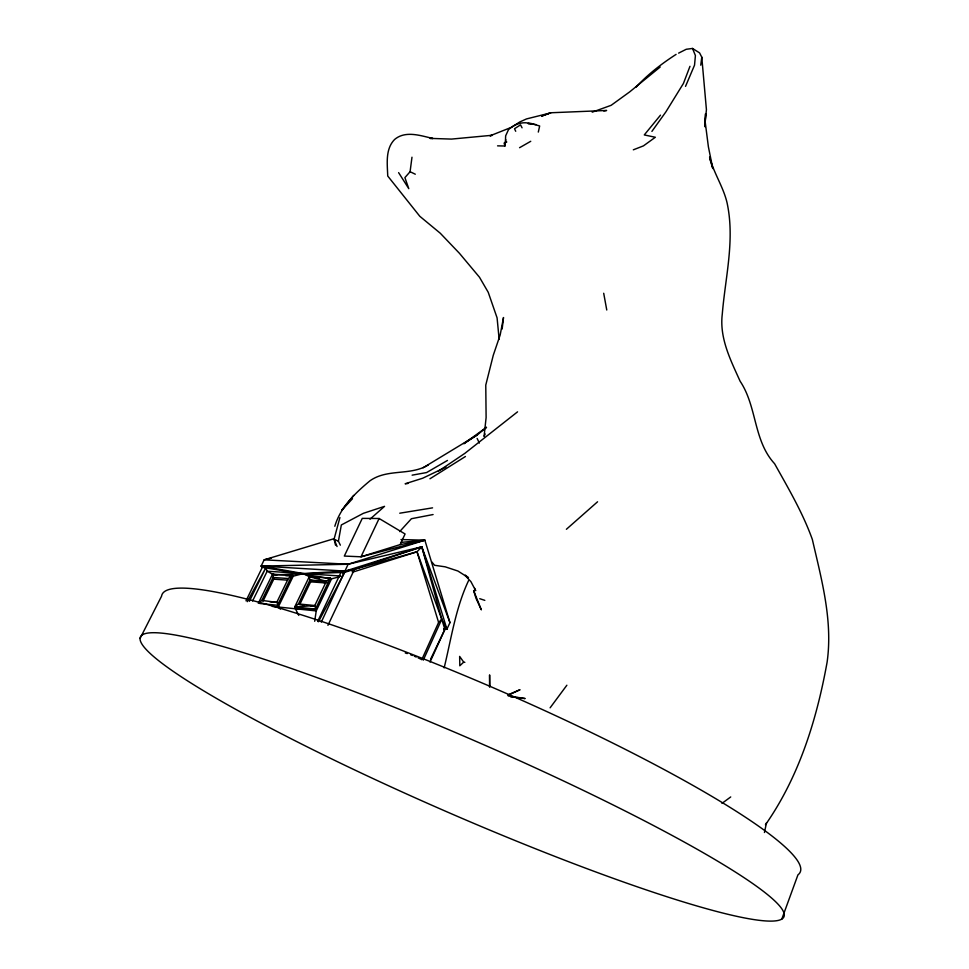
<?xml version="1.0" encoding="UTF-8"?>
<svg xmlns="http://www.w3.org/2000/svg" width="969" height="969" viewBox="0 0 969 969"><rect width="100%" height="100%" fill="white"/><g stroke="black" fill="none" stroke-linecap="round" stroke-linejoin="round"><path stroke-width="1.45" d="M489.539 686.876L489.599 674.909L489.817 686.839M505.406 142.128L505.648 135.83L508.483 129.676C514.709 124.008 523.163 120.943 531.424 123.911M704.96 126.66L705.565 113.845M705.577 113.712L704.972 126.503M502.148 329.048L503.505 317.517L500.186 334.911L493.269 355.284L485.772 385.081L486.111 417.566L484.064 436.486L485.166 433.979M700.757 65.202L701.774 57.147L699.57 52.883L692.52 48.45L686.209 49.286L678.615 53.125M398.61 172.627L408.785 188.664L404.897 177.606L410.081 171.731L411.982 157.208M497.569 145.859L504.934 146.004L505.818 139.718M314.683 621.274L316.233 610.906L331.555 578.808L339.695 576.785M340.349 545.159L338.411 541.235L341.33 524.968L363.387 513.316L384.548 506.351L370.001 519.178M337.079 546.552L334.063 539.212L339.913 517.543M764.444 832.504L766.515 822.717M321.284 622.134L348.113 564.249L424.858 540.193L449.955 622.643L446.903 629.184L444.88 629.39L430.575 659.211M538.304 132.075L539.66 125.982L531.133 123.451L527.996 123.535L536.027 124.613M444.141 667.895C451.275 638.644 455.575 608.205 468.499 580.734M781.813 919.084A350.863 38.106 23.5 0 0 336.837 684.938A350.863 38.106 23.5 0 0 267.856 726.702A350.863 38.106 23.5 0 0 781.813 919.084L797.947 874.85A347.968 46.609 23.5 0 0 505.891 693.235A347.968 46.609 23.5 0 0 161.569 596.189L140.057 638.438M689.976 66.304L683.448 83.407L665.885 111.871L651.907 131.396M685.531 86.374L694.531 65.177L695.415 55.572L692.52 48.45M334.814 526.276C340.458 507.175 355.126 493.148 370.001 480.781C387.515 468.39 410.347 476.009 428.322 464.938M423.283 660.143L441.767 619.252L421.781 546.843L348.113 564.249L261.182 566.066L264.149 559.828L334.075 538.691M421.806 659.586L438.606 622.449L441.767 619.252L417.009 551.773L421.781 546.843L449.955 622.643M430.018 662.045L444.88 629.39L441.767 619.252L446.903 629.184L444.286 629.123M379.121 518.5L360.977 556.8L400.112 544.614L405.078 533.98L379.121 518.5L362.273 518.379L344.31 556.061L360.977 556.8L424.858 540.193L401.009 539.551M327.934 625.332L354.497 569.263L421.781 546.843L446.903 629.184L443.887 628.954M317.638 621.444L340.955 572.473L421.781 546.843M328.552 578.602L331.555 578.808L330.296 578.093L326.408 581.243L314.792 605.528L316.233 610.906L272.337 606.412M327.147 583.047L326.408 581.243L309.293 576.664L294.685 606.994L295.388 608.762L315.482 609.089L330.296 578.093L309.293 576.664L303.333 573.575L261.182 566.066L262.333 567.313L331.555 578.808M315.482 609.089L294.685 606.994L298.452 603.953L309.947 580.08L309.293 576.664L310.516 577.354M326.408 581.243L309.947 580.08L310.649 581.848L299.687 604.632L304.157 605.068M438.606 622.449L417.009 551.773L354.497 569.263L344.988 571.08L303.333 573.575L293.219 576.18L291.984 575.501L288.338 578.541L277.001 601.882L278.26 607.018L280.356 609.113M278.26 607.018L293.219 576.18L285.746 575.671M246.005 600.841L262.333 567.313L264.985 566.514M276.771 575.053L272.568 574.181L273.779 579.159L263.071 601.071L261.86 600.405L258.299 603.336L272.568 574.181L291.984 575.501L277.534 605.274L259.777 603.493M252.582 600.974L267.178 571.226L265.797 567.858L261.182 566.066L344.988 571.08M249.348 601.325L265.797 567.858L247.265 601.676M318.45 621.771L344.722 572.34L354.497 569.263L352.086 571.758M765.425 824.801C799.134 776.69 816.782 719.422 827.114 662.142C832.965 620.608 821.579 579.571 812.337 539.43C802.78 512.807 788.354 488.34 774.606 463.727C753.288 440.544 757.164 406.677 740.11 381.205C730.553 360.008 719.289 337.951 722.293 313.992C725.345 276.928 735.083 239.767 727.041 202.703C723.298 186.775 713.681 172.979 709.587 157.026M550.113 707.818L566.865 685.228M342.021 509.924L353.673 495.401M660.507 115.141L644.276 134.933L655.335 137.259L643.452 145.871L633.326 149.82M399.676 531.606L411.425 518.718L433.082 514.539M341.609 510.421L352.486 498.708M636.064 87.186C647.692 74.407 661.645 63.736 676.083 54.397M463.703 662.13L459.815 665.776L459.645 656.401L463.703 662.13L464.854 662.336M566.393 529.28L597.558 501.785M660.204 66.994L629.632 91.922L611.136 105.318L592.216 112.162M486.438 427.329L463.824 443.717L477.184 434.984L486.474 427.414M517.555 411.837L464.902 453.322L438.303 471.273M721.978 803.386L730.723 796.942M423.09 467.773L477.184 434.984M429.945 478.783L465.435 456.508M447.472 460.445L426.578 472.557L412.116 475.161M519.566 147.7L530.746 141.292M445.885 467.131L422.69 478.226L405.139 483.773L407.961 483.483M508.374 695.064L520.026 689.722L507.695 695.003M506.787 141.971L504.11 143.097L504.934 146.004M352.716 572.134L417.009 551.773M271.417 558.168L264.149 559.828L348.113 564.249M492.337 135.369L489.987 135.83L511.208 127.411L519.796 121.949L526.518 118.921L551.276 112.743L606.618 110.466L603.784 110.987M400.112 544.614L424.858 540.193L400.96 542.398M399.749 513.207L432.562 507.853M492.01 135.285L451.506 139.088L430.042 138.385L432.925 138.482C420.703 135.721 405.539 130.258 394.625 139.451C385.202 149.008 387.309 163.725 387.733 176.019L419.819 216.305L440.265 233.226L459.476 253.345L479.485 277.243L488.231 292.299L497.085 317.856L499.156 339.429M294.685 606.994L314.792 605.528L298.452 603.953M344.722 572.34L273.779 574.859L267.178 571.226L340.906 576.022M315.022 577.669L319.54 577.972M288.338 578.541L273.088 577.463L261.86 600.405L278.212 602.548M273.779 579.159L287.648 580.165M310.649 581.848L325.645 582.938M269.951 601.737L275.462 602.27M310.116 605.649L314.574 606.085M443.923 628.869L446.903 629.184M510.724 696.856L513.606 697.196M516.489 697.535L525.137 698.552L508.253 695.96M309.947 580.08L325.705 582.805M405.284 652.973L407.271 653.578M479.764 598.697L484.827 600.368M410.638 654.765L412.467 655.468M414.357 656.231L416.282 657.043M334.063 539.212L338.411 541.235M418.136 657.866L421.709 659.55M410.081 171.731L415.301 174.202M465.35 575.174L468.512 577.766L457.901 571.02L445.207 566.829L434.621 565.29L431.871 562.032M465.156 575.489L470.922 581.654L475.682 590.654L474.628 588.256M295.388 608.762L298.803 615.376M522.061 127.823L520.535 124.856L514.515 128.72L515.714 131.275M477.123 438.424L479.352 443.087M342.227 570.923L343.087 573.757M709.793 158.637L712.796 168.57L708.387 146.767L705.19 121.973L706.425 109.679L701.774 57.147M334.22 539.527L335.528 545.159M603.699 293.268L606.764 310.007M550.683 112.816L541.744 116.086L550.683 112.816M481.242 609.658L475.936 598.152L473.647 590.545L481.242 609.658"/></g></svg>
